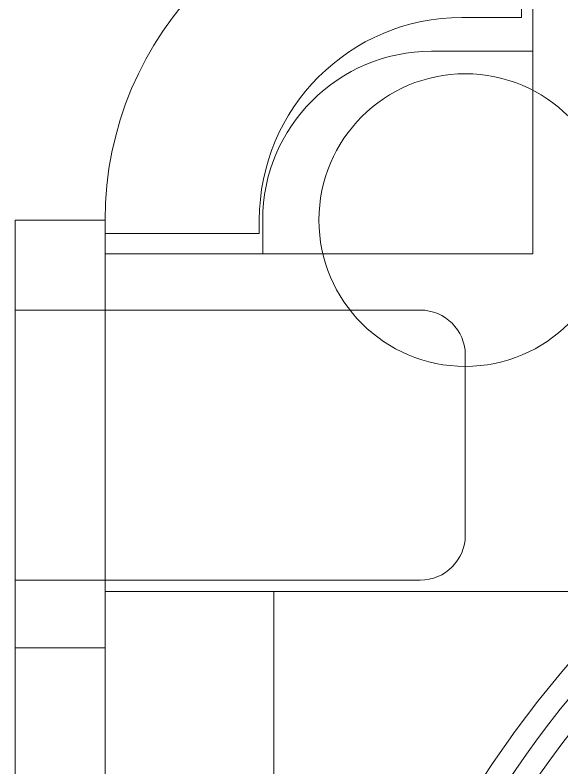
# Model space of a CAD drawing. Header units: millimetres. Extents: x 469 to 651, y 431 to 523.
# Drawn here: x 566.548 to 568.977, y 495.895 to 499.24 of the extents above; entities that cross this region are included whole.
import ezdxf

# ---------------------------------------------------------------- set-up
doc = ezdxf.new("R2010")
doc.units = ezdxf.units.MM

msp = doc.modelspace()

# ---------------------------------------------------------------- linework, layer by layer
at = {"color": 7, "linetype": 'Continuous', "lineweight": 15}
for p, q in [((568.7977, 499.8289), (568.7977, 499.2289)), ((568.8477, 499.0789), (568.8477, 499.3289)), ((568.7977, 499.2289), (568.5327, 499.2289)), ((568.3977, 499.0789), (568.8477, 499.0789)), ((568.8477, 499.0789), (568.8477, 498.1789)), ((566.9477, 498.3289), (566.5477, 498.3289)), ((566.5477, 498.3289), (566.9477, 498.3289)), ((566.5477, 498.3289), (566.5477, 495.3289)), ((566.5477, 498.3289), (566.5477, 497.9289)), ((566.9477, 498.3289), (566.9477, 495.3289)), ((566.9477, 498.3289), (566.9477, 497.9289)), ((566.9477, 498.2689), (566.9477, 498.3289)), ((567.6327, 498.3289), (567.6327, 498.2689)), ((567.6477, 498.1789), (567.6477, 498.3289)), ((566.9477, 498.1789), (566.9477, 498.2689)), ((567.6327, 498.2689), (566.9477, 498.2689)), ((566.9477, 498.1789), (567.6477, 498.1789)), ((566.9477, 497.9289), (566.9477, 498.1789)), ((568.8477, 498.1789), (567.6477, 498.1789)), ((566.5477, 496.7289), (566.5477, 497.9289)), ((566.5477, 497.9289), (566.9477, 497.9289)), ((566.5477, 497.9289), (566.9477, 497.9289)), ((568.3477, 497.9289), (566.9477, 497.9289)), ((566.9477, 497.9289), (566.9477, 496.7289)), ((568.5477, 497.7289), (568.5477, 496.9289)), ((566.5477, 496.7289), (566.9477, 496.7289)), ((566.5477, 496.4289), (566.5477, 496.7289)), ((566.9477, 496.7289), (566.5477, 496.7289)), ((568.3477, 496.7289), (566.9477, 496.7289)), ((566.9477, 496.6789), (566.9477, 496.7289)), ((566.9477, 496.4289), (566.9477, 496.7289)), ((566.9477, 496.6789), (567.6977, 496.6789)), ((566.9477, 495.2289), (566.9477, 496.6789)), ((569.1477, 496.6789), (567.6977, 496.6789)), ((567.6977, 495.2289), (567.6977, 496.6789)), ((566.5477, 495.4289), (566.5477, 496.4289)), ((566.5477, 496.4289), (566.9477, 496.4289)), ((566.9477, 495.4289), (566.9477, 496.4289))]:
    msp.add_line(p, q, dxfattribs=at)
msp.add_circle((568.5477, 498.3289), 0.65, dxfattribs=at)
msp.add_circle((568.5477, 498.3289), 0.65, dxfattribs=at)
for centre, radius, start, end in [((568.4477, 498.3289), 1.5, 90, 180), ((568.4477, 498.3289), 1.5, 90, 180), ((568.5327, 498.3289), 0.9, 90, 180), ((568.5327, 498.3289), 0.9, 90, 180), ((568.3977, 498.3289), 0.75, 90, 180), ((568.3977, 498.3289), 0.75, 90, 180), ((572.6477, 493.2289), 4.8, 25.9445, 154.0555), ((572.6477, 493.2289), 4.8, 25.9445, 154.0555), ((568.3477, 497.7289), 0.2, 0, 90), ((568.3477, 497.7289), 0.2, 0, 90), ((572.6477, 493.2289), 4.7, 25.1843, 154.8157), ((572.6477, 493.2289), 4.7, 25.1843, 154.8157), ((572.6477, 493.2289), 4.6, 10.6485, 166.1648), ((572.6477, 493.2289), 4.6, 10.6485, 166.1648), ((568.3477, 496.9289), 0.2, 270, 0), ((568.3477, 496.9289), 0.2, 270, 0)]:
    msp.add_arc(centre, radius, start, end, dxfattribs=at)

doc.saveas('drawing.dxf')
